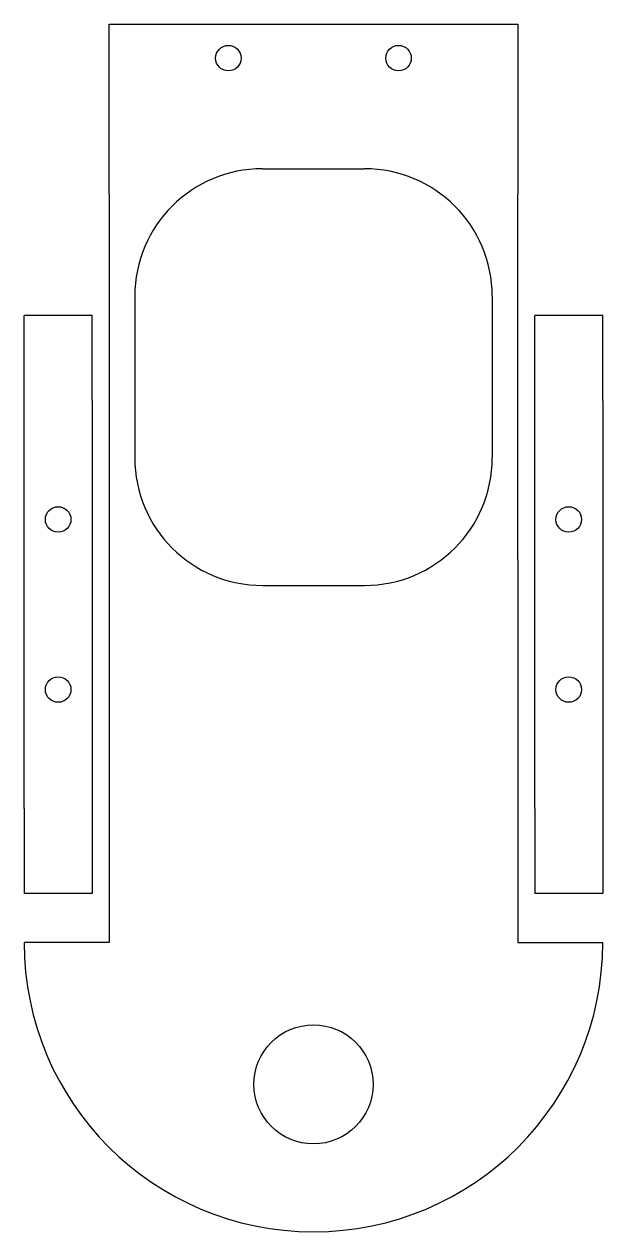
# Model space of a CAD drawing. Header units: millimetres. Extents: x 1273 to 1341, y 353 to 495.
import ezdxf

# ---------------------------------------------------------------- set-up
doc = ezdxf.new("R2010")
doc.units = ezdxf.units.MM
doc.layers.add('cut', color=1, linetype='Continuous')

msp = doc.modelspace()

# ---------------------------------------------------------------- linework, layer by layer
at = {"layer": 'cut'}
for p, q in [((1282.72, 474.93), (1282.72, 494.93)), ((1282.72, 494.93), (1330.72, 494.93)), ((1330.72, 494.93), (1330.72, 474.93)), ((1300.72, 477.93), (1312.72, 477.93)), ((1282.72, 474.93), (1282.72, 431.93)), ((1330.72, 431.93), (1330.72, 474.93)), ((1285.72, 462.93), (1285.72, 443.93)), ((1327.72, 462.93), (1327.72, 443.93)), ((1272.72, 450.69), (1272.72, 460.69)), ((1280.72, 460.69), (1272.72, 460.69)), ((1280.72, 450.69), (1280.72, 460.69)), ((1332.72, 450.69), (1332.72, 460.69)), ((1340.72, 460.69), (1332.72, 460.69)), ((1340.72, 450.69), (1340.72, 460.69)), ((1272.72, 402.69), (1272.72, 450.69)), ((1280.72, 450.69), (1280.72, 402.69)), ((1332.72, 402.69), (1332.72, 450.69)), ((1340.72, 450.69), (1340.72, 402.69)), ((1282.72, 431.93), (1282.72, 388.93)), ((1330.72, 431.93), (1330.72, 388.93)), ((1300.72, 428.93), (1312.72, 428.93)), ((1272.72, 402.69), (1272.72, 392.69)), ((1280.72, 402.69), (1280.72, 392.69)), ((1332.72, 402.69), (1332.72, 392.69)), ((1340.72, 402.69), (1340.72, 392.69)), ((1280.72, 392.69), (1272.72, 392.69)), ((1340.72, 392.69), (1332.72, 392.69)), ((1282.72, 388.93), (1282.72, 386.93)), ((1330.72, 388.93), (1330.72, 386.93)), ((1282.72, 386.93), (1272.72, 386.93)), ((1330.72, 386.93), (1340.72, 386.93))]:
    msp.add_line(p, q, dxfattribs=at)
for centre, radius in [((1296.72, 490.93), 1.5), ((1316.72, 490.93), 1.5), ((1276.72, 436.69), 1.5), ((1336.72, 436.69), 1.5), ((1276.72, 416.69), 1.5), ((1336.72, 416.69), 1.5), ((1306.72, 370.27), 7)]:
    msp.add_circle(centre, radius, dxfattribs=at)
for centre, radius, start, end in [((1300.72, 462.93), 15, 90, 180), ((1312.72, 462.93), 15, 0, 90), ((1300.72, 443.93), 15, 180, 270), ((1312.72, 443.93), 15, 270, 0), ((1306.72, 386.93), 34, 180, 0)]:
    msp.add_arc(centre, radius, start, end, dxfattribs=at)

doc.saveas('drawing.dxf')
